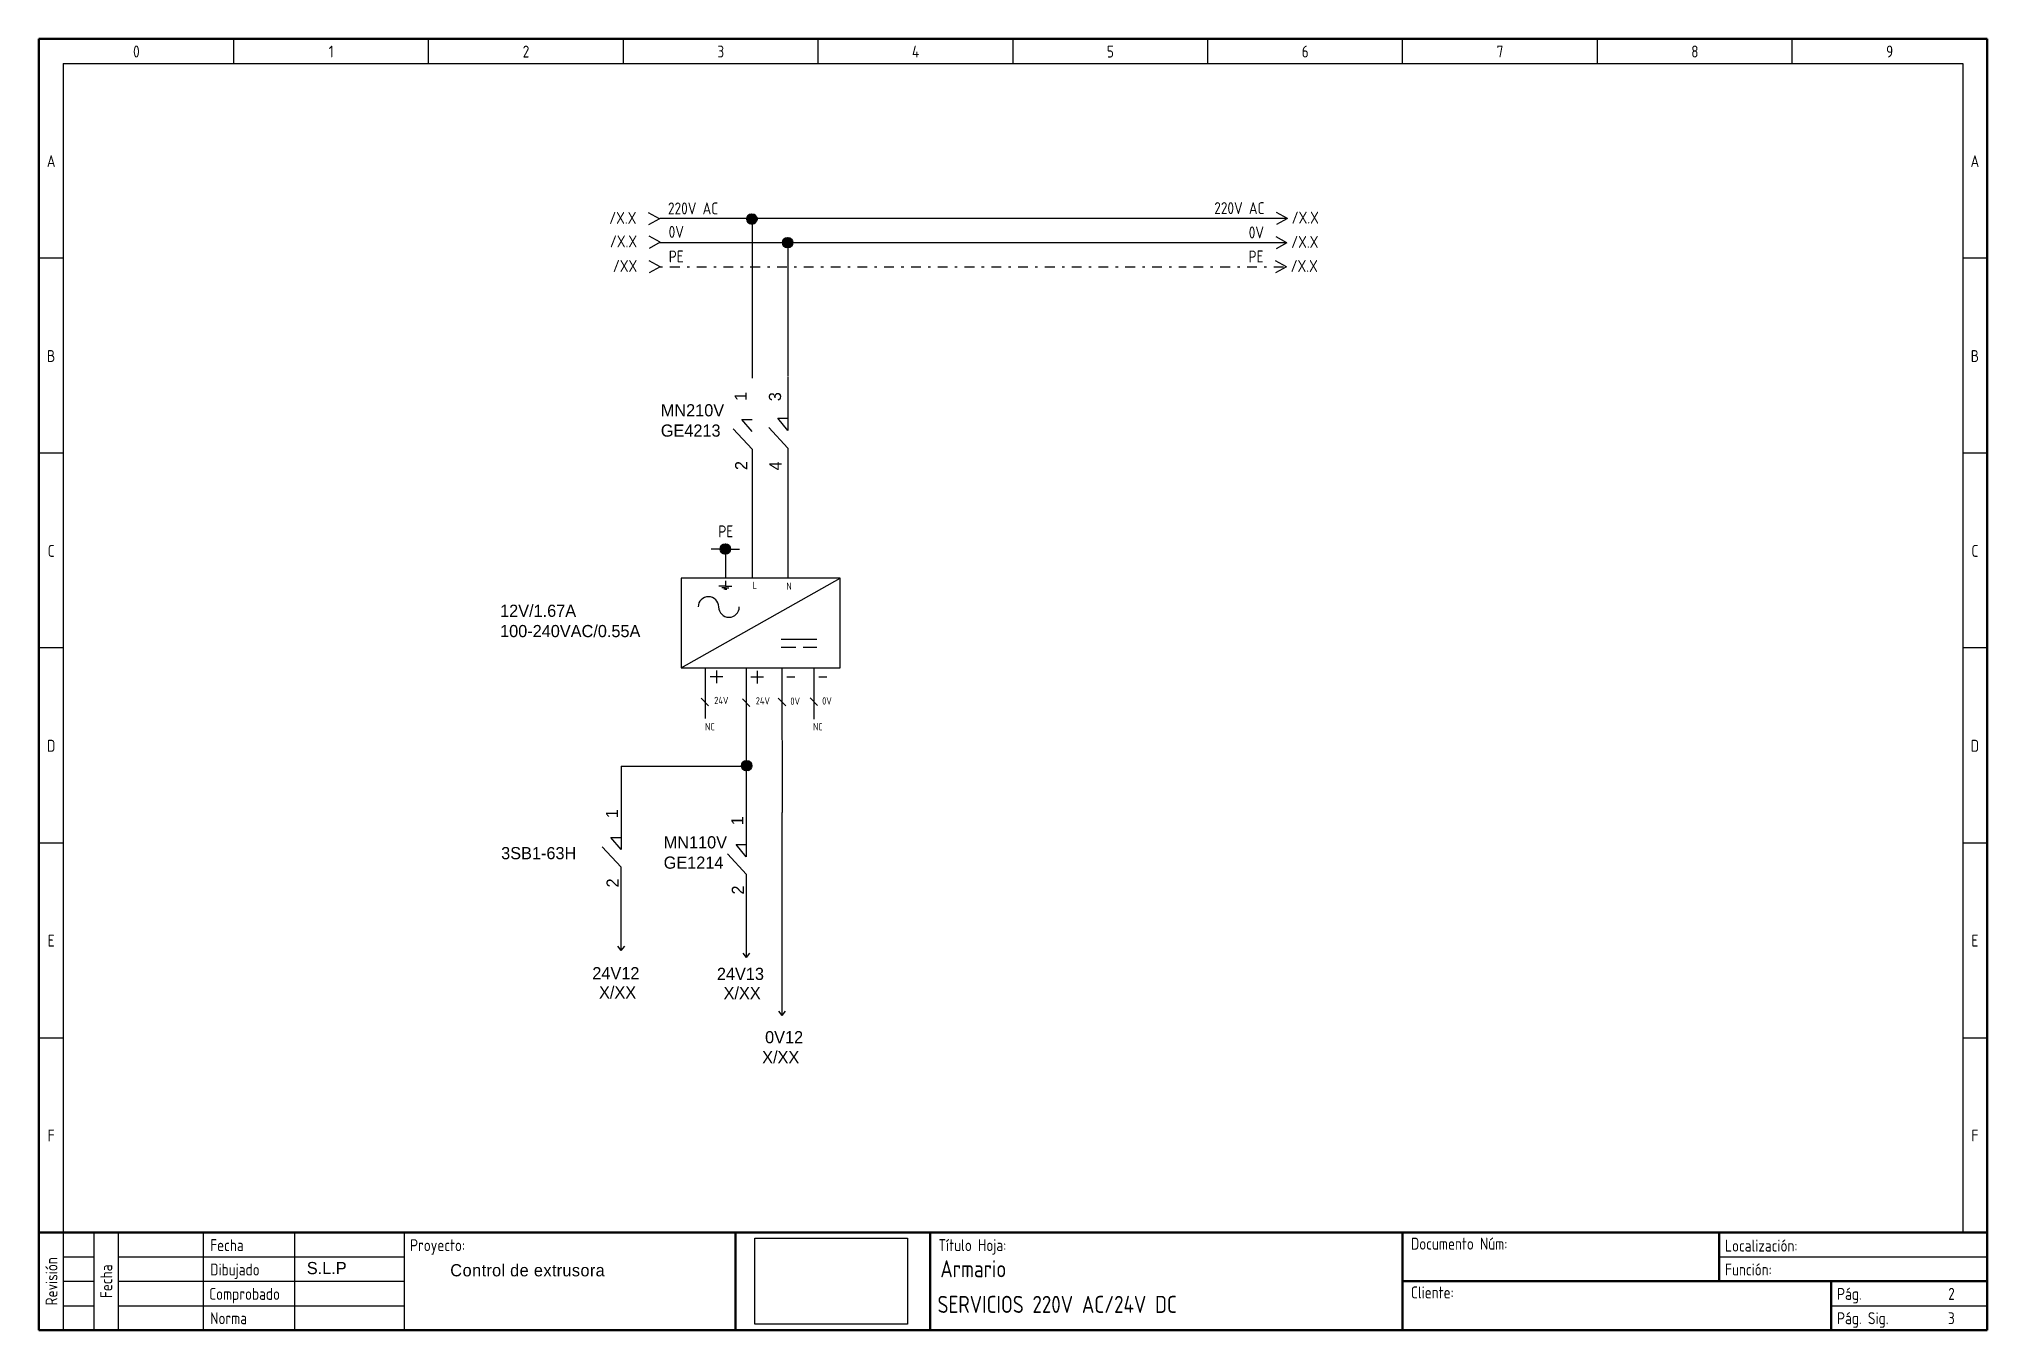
# Model space of a CAD drawing. Header units: millimetres. Extents: x 0 to 400, y 0 to 265.
import ezdxf
from ezdxf.enums import TextEntityAlignment as Align

# ---------------------------------------------------------------- set-up
doc = ezdxf.new("R2010")
doc.units = ezdxf.units.MM
for name, pattern in [('Caddy_Dashdot', [5.5, 0.5, -1.5, 2, -1.5]), ('Caddy_Solid', [0]), ('DASHED', [0.75, 0.5, -0.25])]:
    doc.linetypes.add(name, pattern=pattern)
doc.layers.add('Caddy_1', color=7, linetype='Continuous', lineweight=25)
doc.styles.add('Caddy_Vectorfont1p', font='isocp___.ttf', dxfattribs={"width": 0.9})
picture_1 = doc.add_image_def('image1.jpg', size_in_pixel=(592, 334))

# ---------------------------------------------------------------- blocks, each defined once
blk = doc.blocks.new('Blk3')
at = {"layer": 'Caddy_1', "linetype": 'Caddy_Solid', "lineweight": 50}
for p, q in [((10, 30), (410, 30)), ((153, 30), (153, 10)), ((193, 30), (193, 10)), ((290, 30), (290, 10)), ((355, 20), (355, 30)), ((290, 20), (410, 20)), ((378, 10), (378, 20)), ((410, 10), (10, 10))]:
    blk.add_line(p, q, dxfattribs=at)
at = {"layer": 'Caddy_1', "linetype": 'Caddy_Solid', "lineweight": 25}
for p, q in [((10, 30), (15, 30)), ((15, 30), (15, 10)), ((21.25, 30), (21.25, 10)), ((26.25, 30), (26.25, 10)), ((43.75, 10), (43.75, 30)), ((62.5, 30), (62.5, 10)), ((85, 30), (85, 10)), ((15, 25), (21.25, 25)), ((26.25, 25), (85, 25)), ((355, 25), (410, 25)), ((15, 20), (21.25, 20)), ((26.25, 20), (85, 20)), ((15, 15), (21.25, 15)), ((26.25, 15), (85, 15)), ((378, 15), (410, 15))]:
    blk.add_line(p, q, dxfattribs=at)
at = {"layer": 'Caddy_1', "lineweight": 25, "style": 'Caddy_Vectorfont1p', "width": 0.9}
for s, p in [('Fecha', (45.15, 26.2)), ('Proyecto:', (86.2, 26.2)), ('Título Hoja:', (194.7, 26.2)), ('Documento Núm:', (291.7, 26.5)), ('Localización:', (356.2, 26.1)), ('Dibujado', (45.15, 21.2)), ('Función:', (356.2, 21.2)), ('Comprobado', (44.94, 16.2)), ('Cliente:', (291.7, 16.5)), ('Pág.', (379.2, 16.2)), ('Norma', (45.15, 11.2)), ('Pág. Sig.', (379.2, 11.2))]:
    blk.add_text(s, height=2.45, dxfattribs=at).set_placement(p)
for s, p in [('Revisión', (13.8, 20)), ('Fecha', (25.05, 20))]:
    blk.add_text(s, height=2.45, rotation=90, dxfattribs=at).set_placement(p, align=Align.CENTER)
blk = doc.blocks.new('Blk4')
at = {"layer": 'Caddy_1', "linetype": 'Caddy_Solid', "lineweight": 50}
for p, q in [((10, 10), (10, 275)), ((10, 275), (410, 275)), ((410, 275), (410, 10))]:
    blk.add_line(p, q, dxfattribs=at)
at = {"layer": 'Caddy_1', "linetype": 'Caddy_Solid', "lineweight": 25}
for p, q in [((50, 270), (50, 275)), ((90, 270), (90, 275)), ((130, 270), (130, 275)), ((170, 270), (170, 275)), ((210, 270), (210, 275)), ((250, 270), (250, 275)), ((290, 270), (290, 275)), ((330, 270), (330, 275)), ((370, 270), (370, 275)), ((15, 270), (15, 30)), ((15, 270), (405, 270)), ((405, 270), (405, 30)), ((15, 230), (10, 230)), ((410, 230), (405, 230)), ((15, 190), (10, 190)), ((410, 190), (405, 190)), ((15, 150), (10, 150)), ((410, 150), (405, 150)), ((10, 110), (15, 110)), ((405, 110), (410, 110)), ((10, 70), (15, 70)), ((405, 70), (410, 70))]:
    blk.add_line(p, q, dxfattribs=at)
at = {"layer": 'Caddy_1', "lineweight": 25, "style": 'Caddy_Vectorfont1p', "width": 0.9}
for s, p in [('0', (30, 271.2)), ('1', (70, 271.2)), ('2', (110, 271.2)), ('3', (150, 271.2)), ('4', (190, 271.2)), ('5', (230, 271.2)), ('6', (270, 271.2)), ('7', (310, 271.2)), ('8', (350, 271.2)), ('9', (390, 271.2)), ('A', (12.5, 248.7)), ('A', (407.5, 248.7)), ('B', (12.5, 208.7)), ('B', (407.5, 208.7)), ('C', (12.5, 168.7)), ('C', (407.5, 168.7)), ('D', (12.5, 128.7)), ('D', (407.5, 128.7)), ('E', (12.5, 88.7)), ('E', (407.5, 88.7)), ('F', (12.5, 48.7)), ('F', (407.5, 48.7))]:
    blk.add_text(s, height=2.45, dxfattribs=at).set_placement(p, align=Align.CENTER)
blk = doc.blocks.new('Blk9')
at = {"layer": 'Caddy_1', "linetype": 'Caddy_Solid', "lineweight": 25}
for q in [(50.25, 253.75), (50.25, 251.25)]:
    blk.add_line((52.5, 252.5), q, dxfattribs=at)
at = {"layer": 'Caddy_1', "lineweight": 25, "style": 'Caddy_Vectorfont1p', "width": 0.9}
blk.add_attdef('$TAG160500', text='', height=2.45, dxfattribs=at).set_placement((47.78, 251.45), align=Align.RIGHT)
blk.add_attdef('$TAG160010', (54.26, 253.4), '', height=2.45, dxfattribs=at)
blk = doc.blocks.new('Blk10')
at = {"layer": 'Caddy_1', "linetype": 'Caddy_Solid', "lineweight": 25}
for q in [(390.25, 253.75), (390.25, 251.25)]:
    blk.add_line((392.5, 252.5), q, dxfattribs=at)
at = {"layer": 'Caddy_1', "lineweight": 25, "style": 'Caddy_Vectorfont1p', "width": 0.9}
blk.add_attdef('$TAG160010', text='', height=2.45, dxfattribs=at).set_placement((387.79, 253.4), align=Align.RIGHT)
blk.add_attdef('$TAG160500', (393.37, 251.45), '', height=2.45, dxfattribs=at)
blk = doc.blocks.new('Blk25')
at = {"layer": 'Caddy_1', "linetype": 'Caddy_Solid', "lineweight": 25}
for q in [(390.25, 243.75), (390.25, 241.25)]:
    blk.add_line((392.5, 242.5), q, dxfattribs=at)
at = {"layer": 'Caddy_1', "lineweight": 25, "style": 'Caddy_Vectorfont1p', "width": 0.9}
blk.add_attdef('$TAG160010', text='', height=2.45, dxfattribs=at).set_placement((387.79, 243.4), align=Align.RIGHT)
blk.add_attdef('$TAG160500', (393.37, 241.45), '', height=2.45, dxfattribs=at)
blk = doc.blocks.new('Blk24')
at = {"layer": 'Caddy_1', "linetype": 'Caddy_Solid', "lineweight": 25}
for q in [(50.25, 243.75), (50.25, 241.25)]:
    blk.add_line((52.5, 242.5), q, dxfattribs=at)
at = {"layer": 'Caddy_1', "lineweight": 25, "style": 'Caddy_Vectorfont1p', "width": 0.9}
blk.add_attdef('$TAG160010', (54.26, 243.4), '', height=2.45, dxfattribs=at)
blk.add_attdef('$TAG160500', text='', height=2.45, dxfattribs=at).set_placement((47.78, 241.45), align=Align.RIGHT)

msp = doc.modelspace()

# ---------------------------------------------------------------- hatches: boundary and pattern name
at = {"layer": 'Caddy_1'}
h = msp.add_hatch(dxfattribs=at)
h.set_pattern_fill('_USER', color=256, scale=0.1, angle=28.6479, style=0, double=1, pattern_type=0)
h.set_pattern_definition([(28.64789, (-58.63584, -34.52652), (-0.047942554, 0.087758256), []), (118.64789, (-58.63584, -34.52652), (-0.087758256, -0.047942554), [])])
edge = h.paths.add_edge_path(flags=0)
edge.add_arc((146.36, 227.97), 1, 0, 360)
h = msp.add_hatch(dxfattribs=at)
h.set_pattern_fill('_USER', color=256, scale=0.1, angle=28.6479, style=0, double=1, pattern_type=0)
h.set_pattern_definition([(28.64789, (-56.28817, -34.37152), (-0.047942554, 0.087758256), []), (118.64789, (-56.28817, -34.37152), (-0.087758256, -0.047942554), [])])
edge = h.paths.add_edge_path(flags=0)
edge.add_arc((153.71, 223.13), 1, 0, 360)
h = msp.add_hatch(dxfattribs=at)
h.set_pattern_fill('_USER', color=256, scale=0.1, angle=28.6479, style=0, double=1, pattern_type=0)
h.set_pattern_definition([(28.64789, (-64.0794, -102.26476), (-0.047942554, 0.087758256), []), (118.64789, (-64.0794, -102.26476), (-0.087758256, -0.047942554), [])])
edge = h.paths.add_edge_path(flags=0)
edge.add_arc((140.92, 160.24), 1, 0, 360)
h = msp.add_hatch(dxfattribs=at)
h.set_pattern_fill('_USER', color=256, scale=0.1, angle=28.6479, style=0, double=1, pattern_type=0)
h.set_pattern_definition([(28.64789, (-59.72744, -146.74056), (-0.047942554, 0.087758256), []), (118.64789, (-59.72744, -146.74056), (-0.087758256, -0.047942554), [])])
edge = h.paths.add_edge_path(flags=0)
edge.add_arc((145.27, 115.76), 1, 0, 360)

# ---------------------------------------------------------------- linework, layer by layer
at = {"linetype": 'Continuous'}
for p, q in [((146.4, 227.52), (146.4, 195.31)), ((153.75, 222.21, -1), (153.75, 195.67, -1)), ((140.92, 160.24), (138.01, 160.24)), ((140.92, 160.24), (143.83, 160.24)), ((140.92, 159.24), (140.92, 154.25))]:
    msp.add_line(p, q, dxfattribs=at)
for p, q in [((153.73, 195.54, -1), (153.73, 184.6, -1)), ((146.44, 180.74), (142.51, 184.94)), ((146.4, 184.37), (144.33, 186.86)), ((144.33, 186.86), (146.4, 186.86)), ((153.77, 180.97, -1), (149.85, 185.16, -1)), ((153.73, 184.6, -1), (151.66, 187.09, -1)), ((151.66, 187.09, -1), (153.73, 187.09, -1)), ((146.44, 180.74), (146.44, 154.25)), ((153.77, 180.97, -1), (153.77, 154.25)), ((131.84, 135.84), (164.5, 154.25)), ((140.92, 152.65), (139.58, 152.65)), ((140.94, 152.3), (140.2, 152.3)), ((140.94, 152), (140.6, 152)), ((140.9, 152.3), (141.65, 152.3)), ((140.9, 152), (141.24, 152)), ((140.92, 153.69), (140.92, 152.65)), ((140.92, 152.65), (142.26, 152.65)), ((152.36, 141.75), (159.7, 141.75)), ((136.77, 135.84), (136.77, 125.46)), ((137.77, 134.05), (140.38, 134.05)), ((139.08, 135.3), (139.08, 132.68)), ((145.21, 135.84), (145.21, 97.08)), ((146.16, 134.02), (148.78, 134.02)), ((147.47, 135.27), (147.47, 132.65)), ((152.54, 135.84, -0.1), (152.58, 106.14, -1)), ((153.54, 134.02), (155.19, 134.02)), ((159.1, 135.84, -0.14), (159.1, 125.3, -1)), ((160.14, 134.01), (161.78, 134.01)), ((135.94, 129.6), (137.45, 128.03)), ((144.45, 129.52), (145.96, 127.95)), ((151.79, 129.64, -0.34), (153.3, 128.08, -0.34)), ((158.31, 129.69, -0.31), (159.82, 128.12, -0.31)), ((119.49, 115.64), (145.21, 115.64)), ((119.49, 115.64), (119.49, 98.54)), ((152.58, 64.46), (152.58, 106.14, -1)), ((119.49, 98.54), (117.42, 101.04)), ((117.42, 101.04), (119.49, 101.04)), ((119.53, 94.91), (115.6, 99.11)), ((145.24, 93.46), (141.32, 97.65)), ((145.21, 97.08), (143.13, 99.58)), ((143.13, 99.58), (145.21, 99.58)), ((119.53, 77.91), (119.53, 94.91)), ((145.24, 76.45), (145.24, 93.46)), ((119.54, 77.85), (118.85, 78.75)), ((119.54, 77.85), (120.24, 78.75)), ((145.26, 76.39), (144.56, 77.3)), ((145.26, 76.39), (145.96, 77.3)), ((152.58, 64.46), (151.89, 65.36)), ((152.58, 64.46), (153.28, 65.36))]:
    msp.add_line(p, q)
at = {"linetype": 'DASHED', "ltscale": 6}
msp.add_line((152.36, 140.12), (159.7, 140.12), dxfattribs=at)
msp.add_lwpolyline([(131.84, 154.25), (131.84, 135.84), (164.5, 135.84), (164.5, 154.25)], close=True)
for centre, start, end in [((137.44, 148.35), 0, 180), ((141.65, 148.35), 180, 0)]:
    msp.add_arc(centre, 2.11, start, end)
at = {"layer": 'Caddy_1', "linetype": 'Caddy_Solid', "lineweight": 25}
for p, q in [((127.46, 228.13, -1), (256.04, 228.13, -1)), ((127.46, 223.13, -1), (256.04, 223.13, -1))]:
    msp.add_line(p, q, dxfattribs=at)
at = {"layer": 'Caddy_1', "linetype": 'Caddy_Dashdot', "lineweight": 25}
for p, q in [((127.54, 218.16, -1), (235.04, 218.16, -1)), ((235.04, 218.16, -1), (256.12, 218.16, -1))]:
    msp.add_line(p, q, dxfattribs=at)
at = {"layer": 'Caddy_1', "lineweight": 40}
for centre in [(146.36, 227.97), (153.71, 223.13, -1), (140.92, 160.24), (140.92, 160.24), (145.27, 115.76, -0.64)]:
    msp.add_circle(centre, 1, dxfattribs=at)

# ---------------------------------------------------------------- block references
at = {"layer": 'Caddy_1'}
for name in ['Blk4', 'Blk3']:
    msp.add_blockref(name, (-10.02, -10.07), dxfattribs=at)
ref = msp.add_blockref('Blk9', (74.87, -24.47), dxfattribs=at)
ref.add_attrib('$TAG160010', '220V AC', (129.13, 228.93, -1), dxfattribs={"lineweight": 25, "height": 2.45, "style": 'Caddy_Vectorfont1p', "width": 0.9})
ref.add_attrib('$TAG160500', '/X.X', dxfattribs={"lineweight": 25, "height": 2.45, "style": 'Caddy_Vectorfont1p', "width": 0.9}).set_placement((122.65, 226.98, -1), align=Align.RIGHT)
ref = msp.add_blockref('Blk10', (-136.18, -24.41, -1), dxfattribs=at)
ref.add_attrib('$TAG160010', '220V AC', dxfattribs={"lineweight": 25, "height": 2.45, "style": 'Caddy_Vectorfont1p', "width": 0.9}).set_placement((251.61, 228.99, -2), align=Align.RIGHT)
ref.add_attrib('$TAG160500', '/X.X', (257.19, 227.04, -2), dxfattribs={"lineweight": 25, "height": 2.45, "style": 'Caddy_Vectorfont1p', "width": 0.9})
ref = msp.add_blockref('Blk9', (75.01, -29.29), dxfattribs=at)
ref.add_attrib('$TAG160010', '0V', (129.27, 224.11, -1), dxfattribs={"lineweight": 25, "height": 2.45, "style": 'Caddy_Vectorfont1p', "width": 0.9})
ref.add_attrib('$TAG160500', '/X.X', dxfattribs={"lineweight": 25, "height": 2.45, "style": 'Caddy_Vectorfont1p', "width": 0.9}).set_placement((122.79, 222.16, -1), align=Align.RIGHT)
ref = msp.add_blockref('Blk10', (-136.27, -29.4, -1), dxfattribs=at)
ref.add_attrib('$TAG160010', '0V', dxfattribs={"lineweight": 25, "height": 2.45, "style": 'Caddy_Vectorfont1p', "width": 0.9}).set_placement((251.52, 224, -2), align=Align.RIGHT)
ref.add_attrib('$TAG160500', '/X.X', (257.1, 222.05, -2), dxfattribs={"lineweight": 25, "height": 2.45, "style": 'Caddy_Vectorfont1p', "width": 0.9})
ref = msp.add_blockref('Blk24', (75.04, -24.34), dxfattribs=at)
ref.add_attrib('$TAG160010', 'PE', (129.3, 219.06, -1), dxfattribs={"lineweight": 25, "height": 2.45, "style": 'Caddy_Vectorfont1p', "width": 0.9})
ref.add_attrib('$TAG160500', '/XX', dxfattribs={"lineweight": 25, "height": 2.45, "style": 'Caddy_Vectorfont1p', "width": 0.9}).set_placement((122.82, 217.11, -1), align=Align.RIGHT)
ref = msp.add_blockref('Blk25', (-136.38, -24.34, -1), dxfattribs=at)
ref.add_attrib('$TAG160010', 'PE', dxfattribs={"lineweight": 25, "height": 2.45, "style": 'Caddy_Vectorfont1p', "width": 0.9}).set_placement((251.4, 219.06, -2), align=Align.RIGHT)
ref.add_attrib('$TAG160500', '/X.X', (256.98, 217.11, -2), dxfattribs={"lineweight": 25, "height": 2.45, "style": 'Caddy_Vectorfont1p', "width": 0.9})

# ---------------------------------------------------------------- texts
at = {"char_height": 2.5, "attachment_point": 1, "rotation": 90}
for s, insert in [('{1}', (142.8, 190.65)), ('{3}', (149.85, 190.58)), ('{2}', (142.91, 176.44)), ('{4}', (149.96, 176.37)), ('{1}', (116.4, 104.99)), ('{1}', (142.12, 103.53)), ('{2}', (116.51, 90.78)), ('{2}', (142.23, 89.32))]:
    msp.add_mtext(s, dxfattribs=dict(at, insert=insert))
at = {"char_height": 2.5, "attachment_point": 1}
for s, insert, width in [('{MN210V\\PGE4213}', (127.66, 189.97), 10.3014), ('{12V/1.67A\\P100-240VAC/0.55A}', (94.66, 148.82), 39.7653), ('{MN110V\\PGE1214}', (128.25, 101.29), 10.519), ('{3SB1-63H}', (94.88, 99.07), 20.091), ('{24V12}', (113.6, 74.43), 12.5931), ('{24V13}', (139.18, 74.29), 12.5931), ('{X/XX}', (114.98, 70.48), 12.5931), ('{X/XX}', (140.55, 70.34), 12.5931), ('{0V12}', (149.07, 61.29), 12.5931), ('{X/XX}', (148.47, 57.18), 12.5931), ('{\\C5;S.L.P}', (54.97, 13.9), 20.0109), ('{\\C5;\\T1.05;Control de extrusora}', (84.43, 13.45), 51.3134)]:
    msp.add_mtext(s, dxfattribs=dict(at, insert=insert, width=width))
at = {"layer": 'Caddy_1', "lineweight": 25, "style": 'Caddy_Vectorfont1p', "width": 0.9}
msp.add_text('PE', height=2.45, dxfattribs=at).set_placement((139.48, 162.64, -1))
for s, p in [('L', (147.41, 152.02)), ('N', (154.53, 151.87)), ('24V', (141.55, 128.41)), ('24V', (150.07, 128.33)), ('0V', (156.25, 128.26, -0.03)), ('0V', (162.77, 128.31)), ('NC', (138.72, 123.03)), ('NC', (160.89, 123.02))]:
    msp.add_text(s, height=1.5, dxfattribs=at).set_placement(p, align=Align.RIGHT)
at = {"layer": 'Caddy_1', "color": 5, "lineweight": 25, "true_color": 0x0000ff, "style": 'Caddy_Vectorfont1p', "width": 0.9}
for s, p in [('Armario', (185.06, 10.76, -1)), ('SERVICIOS 220V AC/24V DC ', (184.49, 3.45, -1))]:
    msp.add_text(s, height=3.5, dxfattribs=at).set_placement(p)
for s, p in [('2', (393.35, 6.13, -1)), ('3', (393.35, 1.13, -1))]:
    msp.add_text(s, height=2.45, dxfattribs=at).set_placement(p, align=Align.RIGHT)

# ---------------------------------------------------------------- pictures from other files: only their frames are drawn
image = msp.add_image(picture_1, insert=(146.94, 1.12), size_in_units=(31.36, 17.69))

doc.saveas('drawing.dxf')
